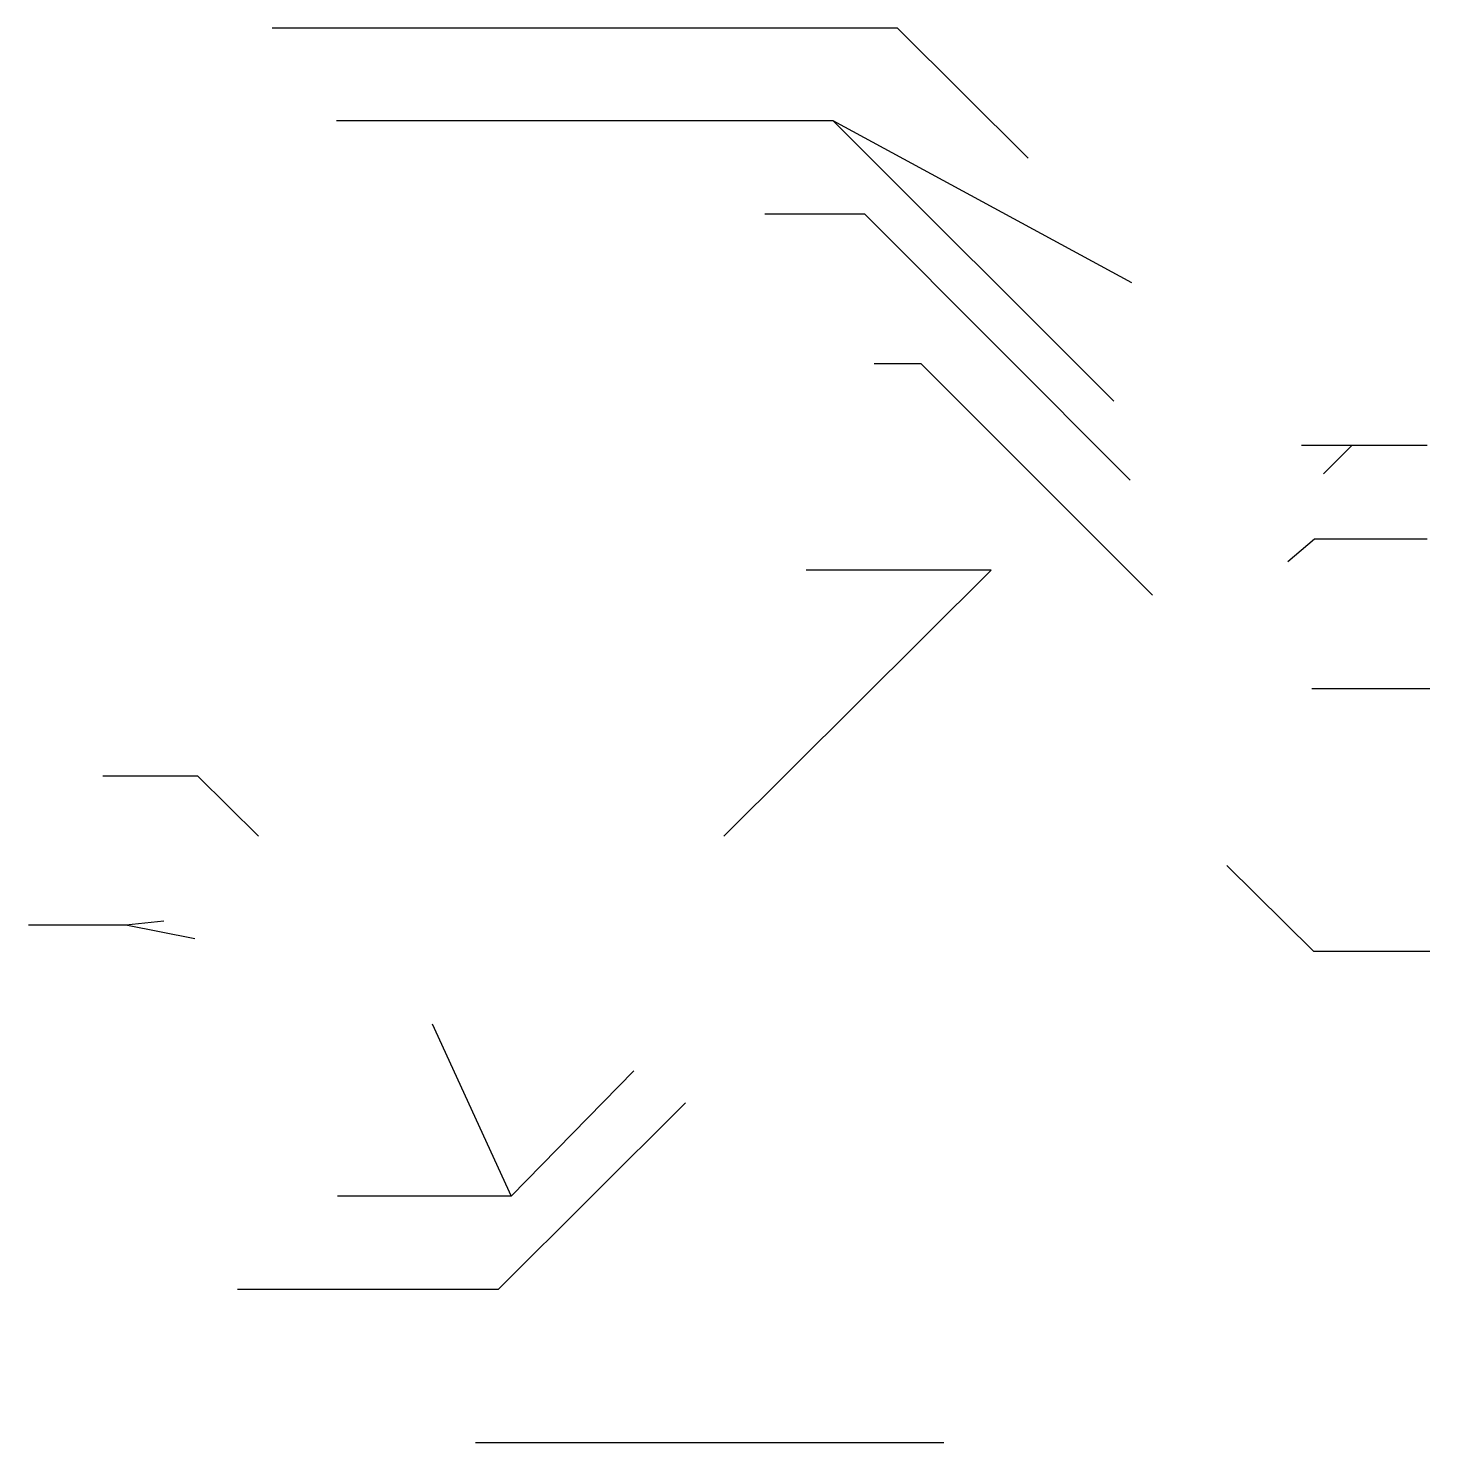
# Paper-space layout 'Layout1' of a CAD drawing. Extents: x 5.6 to 17.6, y 18.3 to 30.4.
import ezdxf

# ---------------------------------------------------------------- set-up
doc = ezdxf.new("R2010")
doc.units = 0
doc.layers.add('DIM-TXT', color=7, linetype='CONTINUOUS')

psp = doc.layouts.get("Layout1")

# ---------------------------------------------------------------- linework, layer by layer
at = {"layer": 'DIM-TXT', "color": 0, "linetype": 'CONTINUOUS'}
for p, q in [((14.892, 27.185), (12.49, 29.584)), ((16.498, 26.809), (17.573, 26.809)), ((16.685, 26.563), (16.931, 26.809)), ((16.586, 24.726), (17.594, 24.726)), ((7.029, 22.585), (6.439, 22.703)), ((9.058, 21.858), (9.735, 20.383)), ((13.436, 18.274), (9.429, 18.274))]:
    psp.add_line(p, q, dxfattribs=at)
at = {"layer": 'DIM-TXT', "color": 0, "linetype": 'CONTINUOUS', "flags": 128}
for points in [[(14.158, 29.265), (13.04, 30.376), (7.691, 30.376)], [(15.045, 28.199), (12.49, 29.584), (8.24, 29.584)], [(15.03, 26.509), (12.76, 28.787), (11.906, 28.787)], [(15.221, 25.525), (13.243, 27.506), (12.842, 27.506)], [(11.556, 23.465), (13.843, 25.741), (12.258, 25.741)], [(7.572, 23.465), (7.055, 23.978), (6.242, 23.978)], [(15.859, 23.213), (16.599, 22.48), (17.594, 22.48)]]:
    psp.add_lwpolyline(points, dxfattribs=at)
at = {"layer": 'DIM-TXT', "color": 0, "linetype": 'CONTINUOUS', "extrusion": (0, 0, -1), "flags": 128}
for points in [[(-16.381, 25.813), (-16.609, 26.009), (-17.573, 26.009)], [(-6.763, 22.736), (-6.439, 22.703), (-5.604, 22.703)], [(-10.784, 21.455), (-9.735, 20.383), (-8.248, 20.383)], [(-11.228, 21.181), (-9.623, 19.584), (-7.394, 19.584)]]:
    psp.add_lwpolyline(points, dxfattribs=at)

doc.saveas('drawing.dxf')
